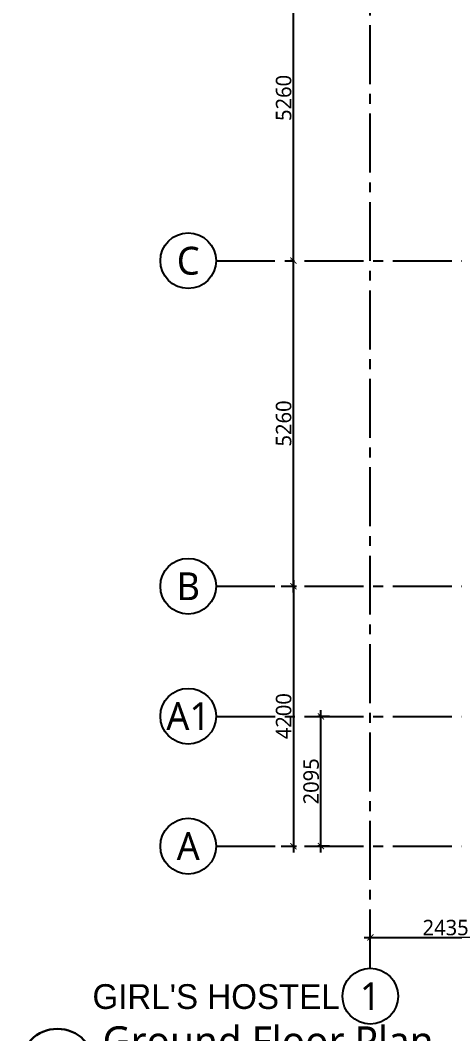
# Model space of a CAD drawing. Header units: millimetres. Extents: x -1107453 to -240403, y -265431 to 143409.
# Drawn here: x -304582 to -297561, y 94352 to 110728 of the extents above; entities that cross this region are included whole.
import ezdxf
from ezdxf.enums import TextEntityAlignment as Align

# ---------------------------------------------------------------- set-up
doc = ezdxf.new("R2010")
doc.units = ezdxf.units.MM
doc.header["$MEASUREMENT"] = 0
doc.linetypes.add('CENTER2', pattern=[28.575, 19.05, -3.175, 3.175, -3.175])
for name, color, linetype in [('A-Anno-Dims', 7, 'Continuous'), ('A-Anno-Grid Lines', 154, 'Continuous'), ('Anno_Labels', 7, 'Continuous')]:
    doc.layers.add(name, color=color, linetype=linetype)
doc.layers.add('A-Wall Sec', color=1, linetype='Continuous', lineweight=30)
doc.layers.add('S-Concrete', color=40, linetype='Continuous', lineweight=30)
doc.styles.add('IIITD @ 100', font='trebuc.ttf', dxfattribs={"height": 210})
doc.styles.get("Standard").update_dxf_attribs({"font": 'trebuc.ttf'})
doc.dimstyles.new('IIITD_WD_L @ 100', dxfattribs={"dimscale": 100, "dimtxt": 2.5, "dimasz": 1, "dimexe": 0.5, "dimexo": 0.25, "dimgap": 0.3, "dimtad": 1, "dimdec": 0, "dimrnd": 1, "dimzin": 0, "dimdsep": 46, "dimtxsty": 'Standard', "dimblk": 'ARCHTICK', "dimcen": 0.2, "dimdle": 1, "dimclrd": 8, "dimclre": 8, "dimadec": 0, "dimazin": 0, "dimtfac": 1, "dimtdec": 0, "dimtofl": 0, "dimtmove": 0, "dimatfit": 0, "dimfxl": 2, "dimfxlon": 1, "dimtolj": 1, "dimtzin": 0, "dimlwd": -1, "dimlwe": -1, "dimarcsym": 0})

# ---------------------------------------------------------------- blocks, each defined once
blk = doc.blocks.new('Grid Head')
blk.add_circle((0, 0), 3)
at = {"layer": 'Anno_Labels'}
blk.add_attdef('GRID_NAME', text='', height=3, dxfattribs=at).set_placement((0, 0), align=Align.MIDDLE_CENTER)
blk = doc.blocks.new('_ArchTick')
at = {"color": 0, "linetype": 'ByBlock', "const_width": 0.15}
blk.add_lwpolyline([(-0.5, -0.5), (0.5, 0.5)], dxfattribs=at)
blk = doc.blocks.new('*D1097')
at = {"layer": 'A-Anno-Dims', "color": 8, "transparency": 16777216}
for p, q in [((507968, -6933), (507968, -1473)), ((507968, -1573), (507918, -1573)), ((507968, -6833), (508018, -6833))]:
    blk.add_line(p, q, dxfattribs=at)
at = {"layer": 'A-Anno-Dims', "color": 8, "transparency": 16777216, "xscale": 100, "yscale": 100, "zscale": 100}
for p, rotation in [((507968, -1573), 90), ((507968, -6833), 270)]:
    blk.add_blockref('_ArchTick', p, dxfattribs=dict(at, rotation=rotation))
at = {"layer": 'A-Anno-Dims', "color": 0, "transparency": 16777216, "insert": (507811, -4203), "char_height": 250, "attachment_point": 5, "rotation": 90}
blk.add_mtext('\\A1;5260', dxfattribs=at)
blk = doc.blocks.new('_Open90')
at = {"color": 0, "linetype": 'ByBlock', "lineweight": -2}
for p, q in [((0, 0), (-1, 0)), ((-0.5, 0.5), (0, 0)), ((0, 0), (-0.5, -0.5))]:
    blk.add_line(p, q, dxfattribs=at)
blk = doc.blocks.new('*D1115')
at = {"layer": 'A-Anno-Dims', "color": 8, "transparency": 16777216}
for p, q in [((507968, -1673), (507968, 3787)), ((507768, 3687), (508018, 3687)), ((507968, -1573), (507918, -1573))]:
    blk.add_line(p, q, dxfattribs=at)
at = {"layer": 'A-Anno-Dims', "color": 8, "transparency": 16777216, "xscale": 100, "yscale": 100, "zscale": 100}
for p, rotation in [((507968, 3687), 90), ((507968, -1573), 270)]:
    blk.add_blockref('_ArchTick', p, dxfattribs=dict(at, rotation=rotation))
at = {"layer": 'A-Anno-Dims', "color": 0, "transparency": 16777216, "insert": (507811, 1057), "char_height": 250, "attachment_point": 5, "rotation": 90}
blk.add_mtext('\\A1;5260', dxfattribs=at)
blk = doc.blocks.new('*D1117')
at = {"layer": 'A-Anno-Dims', "color": 8, "transparency": 16777216}
for p, q in [((509111, -12507), (511746, -12507)), ((509211, -12707), (509211, -12457)), ((511646, -12707), (511646, -12457))]:
    blk.add_line(p, q, dxfattribs=at)
at = {"layer": 'A-Anno-Dims', "color": 8, "transparency": 16777216, "xscale": 100, "yscale": 100, "zscale": 100, "rotation": 180}
blk.add_blockref('_ArchTick', (509211, -12507), dxfattribs=at)
at = {"layer": 'A-Anno-Dims', "color": 8, "transparency": 16777216, "xscale": 100, "yscale": 100, "zscale": 100}
blk.add_blockref('_ArchTick', (511646, -12507), dxfattribs=at)
at = {"layer": 'A-Anno-Dims', "color": 0, "transparency": 16777216, "insert": (510428, -12350), "char_height": 250, "attachment_point": 5}
blk.add_mtext('\\A1;2435', dxfattribs=at)
blk = doc.blocks.new('*D1123')
at = {"layer": 'A-Anno-Dims', "color": 8, "transparency": 16777216}
for p, q in [((507768, -6833), (508018, -6833)), ((507968, -6733), (507968, -11133)), ((507768, -11033), (508018, -11033))]:
    blk.add_line(p, q, dxfattribs=at)
at = {"layer": 'A-Anno-Dims', "color": 8, "transparency": 16777216, "xscale": 100, "yscale": 100, "zscale": 100}
for p, rotation in [((507968, -6833), 90), ((507968, -11033), 270)]:
    blk.add_blockref('_ArchTick', p, dxfattribs=dict(at, rotation=rotation))
at = {"layer": 'A-Anno-Dims', "color": 0, "transparency": 16777216, "insert": (507811, -8933), "char_height": 250, "attachment_point": 5, "rotation": 90}
blk.add_mtext('\\A1;4200', dxfattribs=at)
blk = doc.blocks.new('*D1132')
at = {"layer": 'A-Anno-Dims', "color": 8, "transparency": 16777216}
for p, q in [((508413, -11133), (508413, -8838)), ((508551, -8938), (508363, -8938)), ((508551, -11033), (508363, -11033))]:
    blk.add_line(p, q, dxfattribs=at)
at = {"layer": 'A-Anno-Dims', "color": 8, "transparency": 16777216, "xscale": 100, "yscale": 100, "zscale": 100}
for p, rotation in [((508413, -8938), 90), ((508413, -11033), 270)]:
    blk.add_blockref('_ArchTick', p, dxfattribs=dict(at, rotation=rotation))
at = {"layer": 'A-Anno-Dims', "color": 0, "transparency": 16777216, "insert": (508255, -9986), "char_height": 250, "attachment_point": 5, "rotation": 90}
blk.add_mtext('\\A1;2095', dxfattribs=at)
blk = doc.blocks.new('View Tag')
blk.add_line((3, 0), (37.491, 0))
blk.add_circle((0, 0), 3)
at = {"layer": 'Anno_Labels'}
for tag, height, p in [('VIEW_NAME', 2.4, (3.641, 2.004)), ('VIEW_SCALE', 1.8, (3.641, -1.482))]:
    blk.add_attdef(tag, text='', height=height, dxfattribs=at).set_placement(p, align=Align.MIDDLE_LEFT)
blk.add_attdef('VIEW_TYPE', text='', height=2.4, dxfattribs=at).set_placement((0, 0), align=Align.MIDDLE_CENTER)
blk = doc.blocks.new('Grid Girls Hostel')
at = {"layer": 'A-Anno-Grid Lines', "linetype": 'CENTER2', "ltscale": 50}
for p, q in [((509211, -13007.2), (509211, 21502.3)), ((506718.2, -1573.2), (521493.2, -1573.2)), ((506718.2, -6833.2), (521493.2, -6833.2)), ((506718.9, -8938.2), (523989.5, -8938.2)), ((506718.9, -11033.2), (521493.9, -11033.2))]:
    blk.add_line(p, q, dxfattribs=at)
at = {"layer": 'A-Anno-Dims'}
ref = blk.add_blockref('Grid Head', (506268.2, -1573.2), dxfattribs=dict(at, xscale=150, yscale=150, zscale=150))
ref.add_attrib('GRID_NAME', 'C', dxfattribs={"layer": '0', "height": 450}).set_placement((506268.2, -1573.2), align=Align.MIDDLE_CENTER)
ref = blk.add_blockref('Grid Head', (506268.2, -6833.2), dxfattribs=dict(at, xscale=150, yscale=150, zscale=150))
ref.add_attrib('GRID_NAME', 'B', dxfattribs={"layer": '0', "height": 450}).set_placement((506268.2, -6833.2), align=Align.MIDDLE_CENTER)
ref = blk.add_blockref('Grid Head', (506268.9, -8933.2), dxfattribs=dict(at, xscale=150, yscale=150, zscale=150))
ref.add_attrib('GRID_NAME', 'A1', dxfattribs={"layer": '0', "height": 450}).set_placement((506268.9, -8933.2), align=Align.MIDDLE_CENTER)
ref = blk.add_blockref('Grid Head', (506268.9, -11033.2), dxfattribs=dict(at, xscale=150, yscale=150, zscale=150))
ref.add_attrib('GRID_NAME', 'A', dxfattribs={"layer": '0', "height": 450}).set_placement((506268.9, -11033.2), align=Align.MIDDLE_CENTER)
ref = blk.add_blockref('Grid Head', (509211, -13457.2), dxfattribs=dict(at, xscale=150, yscale=150, zscale=150))
ref.add_attrib('GRID_NAME', '1', dxfattribs={"layer": '0', "height": 450}).set_placement((509211, -13457.2), align=Align.MIDDLE_CENTER)
for base, p1, p2, override, picture, middle in [((507968.2, 3686.8), (507968.2, -1573.2), (506718.2, 3686.8), {"dimtmove": 1, "dimldrblk": 'Open90', "dimarcsym": 1}, '*D1115', (507810.6, 1056.8)), ((507968.2, -1573.2), (507968.2, -6833.2), (507968.2, -1573.2), {"dimldrblk": 'Open90', "dimarcsym": 1}, '*D1097', (507810.6, -4203.2)), ((507968.2, -11033.2), (506718.2, -6833.2), (506718.9, -11033.2), {"dimldrblk": 'Open90', "dimarcsym": 1}, '*D1123', (507811, -8933.2)), ((508413, -8938.2), (508576.5, -11033.2), (508576.5, -8938.2), {"dimldrblk": 'Open90', "dimarcsym": 1}, '*D1132', (508255.4, -9985.7))]:
    dim = blk.add_linear_dim(base=base, p1=p1, p2=p2, angle=90, dimstyle='IIITD_WD_L @ 100', override=override, dxfattribs=at)
    dim.commit()
    dim.dimension.update_dxf_attribs({"geometry": picture, "text_midpoint": middle})
dim = blk.add_linear_dim(base=(511646, -12507.2), p1=(509211, -13007.2), p2=(511646, -13007.2), dimstyle='IIITD_WD_L @ 100', override={"dimldrblk": 'Open90', "dimarcsym": 1}, dxfattribs=at)
dim.commit()
dim.dimension.update_dxf_attribs({"geometry": '*D1117', "text_midpoint": (510428.5, -12350)})

msp = doc.modelspace()

# ---------------------------------------------------------------- block references
at = {"layer": 'A-Wall Sec', "lineweight": 35}
ref = msp.add_blockref('View Tag', (-303981.7, 93830.9), dxfattribs=dict(at, xscale=200, yscale=200, zscale=200))
ref.add_attrib('VIEW_TYPE', 'P1', dxfattribs={"layer": '0', "height": 480}).set_placement((-303981.7, 93830.9), align=Align.MIDDLE_CENTER)
ref.add_attrib('VIEW_NAME', 'Ground Floor Plan', dxfattribs={"layer": '0', "height": 480}).set_placement((-303253.5, 94231.8), align=Align.MIDDLE_LEFT)
ref.add_attrib('VIEW_SCALE', '1:200', dxfattribs={"layer": '0', "height": 360}).set_placement((-303253.5, 93534.6), align=Align.MIDDLE_LEFT)
at = {"layer": 'S-Concrete'}
msp.add_blockref('Grid Girls Hostel', (-808136.1, 108415.8), dxfattribs=at)

# ---------------------------------------------------------------- texts
at = {"layer": 'A-Wall Sec', "lineweight": 35, "insert": (-301417.2, 94949.6), "char_height": 400, "width": 3807.256, "attachment_point": 5, "style": 'IIITD @ 100'}
msp.add_mtext("{\\fCentury Gothic|b0|i0|c0|p34;GIRL'S HOSTEL}", dxfattribs=at)

doc.saveas('drawing.dxf')
